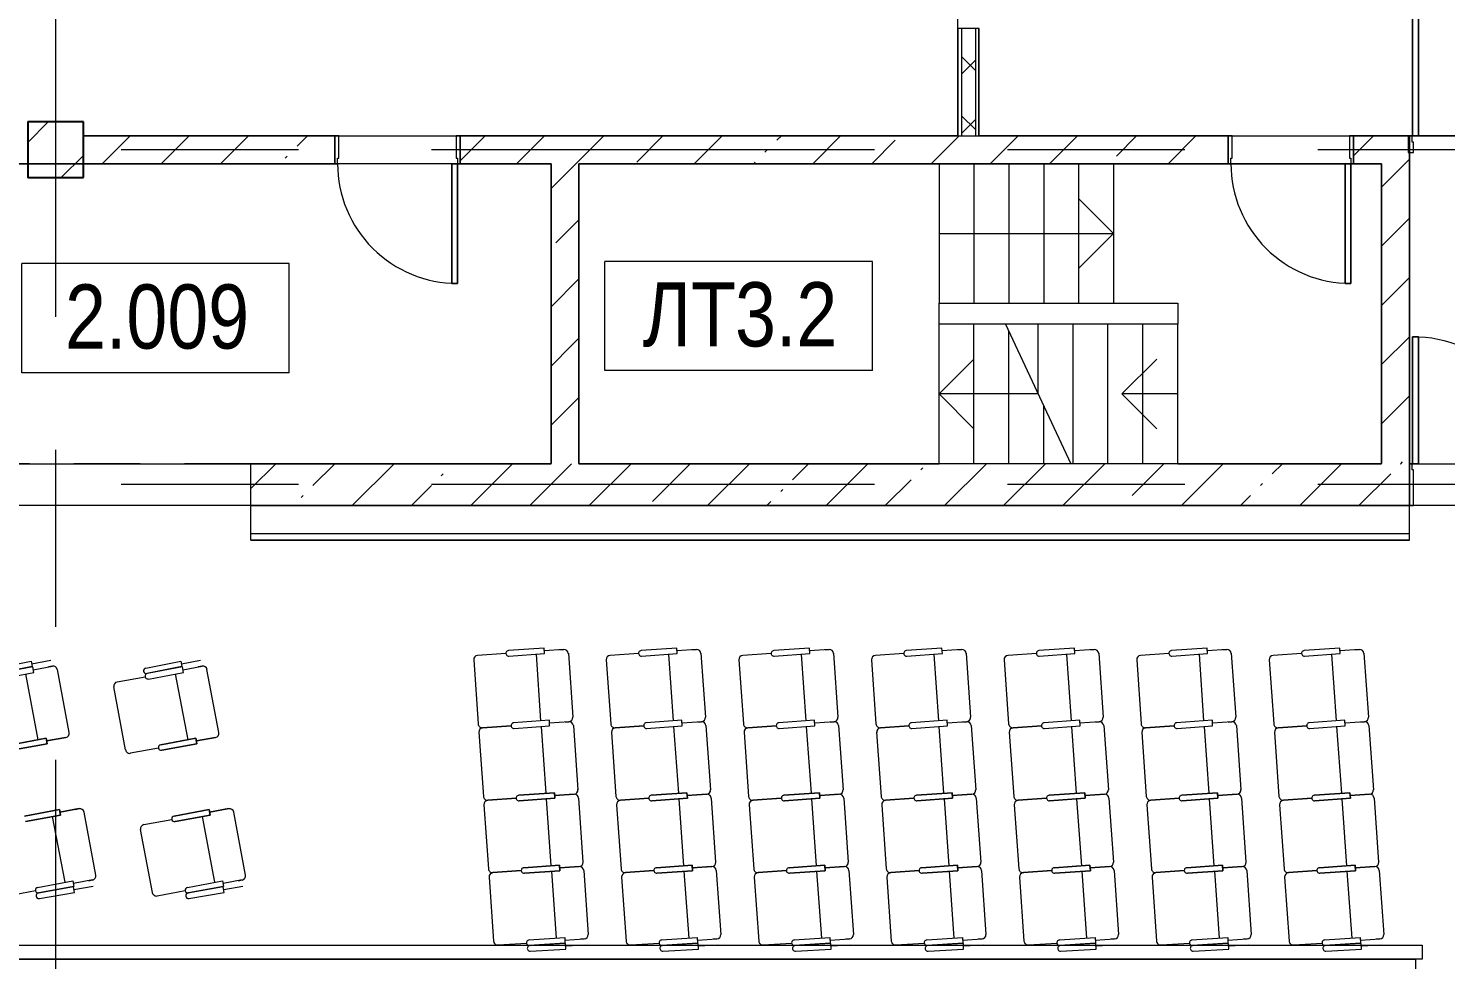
# Model space of a CAD drawing. Header units: millimetres. Extents: x 48966 to 155647, y -43515 to 30475.
# Drawn here: x 110137 to 120291, y 2713 to 9387 of the extents above; entities that cross this region are included whole.
import ezdxf

# ---------------------------------------------------------------- set-up
doc = ezdxf.new("R2010")
doc.units = ezdxf.units.MM
doc.linetypes.add('Осевые', pattern=[6350, 1270, -952.5, 3175, -952.5])
doc.linetypes.add('Сверху', pattern=[793.75, 476.25, -317.5])
for name, color, linetype, lineweight in [('Двери', 7, 'Continuous', 9), ('Каркас_Импост', 7, 'Continuous', 9), ('Колонны', 7, 'Continuous', 9), ('Колонны-1', 7, 'Continuous', 25), ('Контуры', 7, 'Continuous', 9), ('Линии подступенков-1', 7, 'Continuous', 9), ('Линии свеса', 7, 'Continuous', 9), ('Марки вырезов', 7, 'Continuous', 9), ('Марки помещений', 7, 'Continuous', 9), ('Общие ребра', 7, 'Continuous', 9), ('Оси-2', 7, 'Осевые', 9), ('Панель', 7, 'Continuous', 9), ('Перекрытия', 7, 'Continuous', 9), ('Сверху', 7, 'Сверху', 9), ('Стены', 7, 'Continuous', 9), ('Стены-1', 7, 'Continuous', 18), ('Стрелки вверх', 7, 'Continuous', 9), ('Черная _1 сплошная', 7, 'Continuous', 9), ('Штриховка разреза-2', 7, 'Continuous', 9)]:
    doc.layers.add(name, color=color, linetype=linetype, lineweight=lineweight)
for name, color, linetype, lineweight, true_color in [('Дуга-1', 7, 'Continuous', 9, 0x656565), ('Ломаная-1', 7, 'Continuous', 9, 0x656565), ('Рассадка_партер_ТХ_К_dwg-1', 7, 'Continuous', 9, 0x656565)]:
    doc.layers.add(name, color=color, linetype=linetype, lineweight=lineweight, true_color=true_color)
doc.styles.add('Arial Narrow_1', font='Arial Narrow.ttf', dxfattribs={"height": 460})
pattern_1 = [(45, (0, 0), (-424.264, 424.264), [600, -100, 20, -100]), (45, (0, 424), (-424.264, 424.264), [])]

# ---------------------------------------------------------------- blocks, each defined once
blk = doc.blocks.new('Дверь - Однопольная - ДВ2_21х9-6240687-План 2-го этажа на отм_ 0_000')
at = {"layer": 'Двери'}
for p, q in [((-389, 958), (-429, 958)), ((-429, 958), (-429, 100)), ((-389, 100), (-389, 958)), ((-429, 100), (-389, 100))]:
    blk.add_line(p, q, dxfattribs=at)
blk.add_arc((-429, 100), 858, 360, 90, dxfattribs=at)
at = {"layer": 'Каркас_Импост'}
for p, q in [((-430, 100), (-450, 100)), ((-450, 100), (-450, -100)), ((-430, 60), (-430, 100)), ((-420, 60), (-430, 60)), ((-420, -100), (-420, 60)), ((430, 60), (420, 60)), ((420, 60), (420, -100)), ((450, 100), (430, 100)), ((430, 100), (430, 60)), ((450, -100), (450, 100)), ((-450, -100), (-420, -100)), ((420, -100), (450, -100))]:
    blk.add_line(p, q, dxfattribs=at)
at = {"layer": 'Панель'}
for p, q in [((-429, 958), (-389, 958)), ((-429, 100), (-429, 958)), ((-389, 958), (-389, 100)), ((-389, 100), (-429, 100))]:
    blk.add_line(p, q, dxfattribs=at)
blk = doc.blocks.new('Дверь - Однопольная - ДВ11_21х9-6240686-План 2-го этажа на отм_ 0_000')
at = {"layer": 'Двери'}
for p, q in [((-389, 958), (-429, 958)), ((-429, 958), (-429, 100)), ((-389, 100), (-389, 958)), ((-429, 100), (-389, 100))]:
    blk.add_line(p, q, dxfattribs=at)
blk.add_arc((-429, 100), 858, 360, 90, dxfattribs=at)
at = {"layer": 'Каркас_Импост'}
for p, q in [((-430, 100), (-450, 100)), ((-450, 100), (-450, -100)), ((-430, 60), (-430, 100)), ((-420, 60), (-430, 60)), ((-420, -100), (-420, 60)), ((430, 60), (420, 60)), ((420, 60), (420, -100)), ((450, 100), (430, 100)), ((430, 100), (430, 60)), ((450, -100), (450, 100)), ((-450, -100), (-420, -100)), ((420, -100), (450, -100))]:
    blk.add_line(p, q, dxfattribs=at)
at = {"layer": 'Панель'}
for p, q in [((-429, 958), (-389, 958)), ((-429, 100), (-429, 958)), ((-389, 958), (-389, 100)), ((-389, 100), (-429, 100))]:
    blk.add_line(p, q, dxfattribs=at)
blk = doc.blocks.new('Дверь - Полуторная_001 - ДВ19_24-15-8185647-План 2-го этажа на отм_ 0_000')
at = {"layer": 'Двери'}
for p, q in [((-684, 969), (-729, 969)), ((-729, 969), (-729, 60)), ((-684, 60), (-684, 969)), ((684, 60), (684, 609)), ((684, 609), (729, 609)), ((729, 609), (729, 60)), ((-729, 60), (-684, 60)), ((729, 60), (684, 60))]:
    blk.add_line(p, q, dxfattribs=at)
for centre, radius, start, end in [((-729, 60), 909, 360, 90), ((729, 60), 549, 90, 180)]:
    blk.add_arc(centre, radius, start, end, dxfattribs=at)
at = {"layer": 'Каркас_Импост'}
for p, q in [((-730, 60), (-750, 60)), ((-750, 60), (-750, -60)), ((-730, 15), (-730, 60)), ((-720, 15), (-730, 15)), ((-720, -60), (-720, 15)), ((730, 15), (720, 15)), ((720, 15), (720, -60)), ((750, 60), (730, 60)), ((730, 60), (730, 15)), ((750, -60), (750, 60)), ((-750, -60), (-720, -60)), ((720, -60), (750, -60))]:
    blk.add_line(p, q, dxfattribs=at)
at = {"layer": 'Панель'}
for p, q in [((-729, 969), (-684, 969)), ((-729, 60), (-729, 969)), ((-684, 969), (-684, 60)), ((684, 609), (684, 60)), ((729, 609), (684, 609)), ((729, 60), (729, 609)), ((-684, 60), (-729, 60)), ((684, 60), (729, 60))]:
    blk.add_line(p, q, dxfattribs=at)
blk = doc.blocks.new('Дверь - Полуторная_001 - ДВ19_24-15-6256116-План 2-го этажа на отм_ 0_000')
at = {"layer": 'Двери'}
for p, q in [((-684, 1059), (-729, 1059)), ((-729, 1059), (-729, 150)), ((-684, 150), (-684, 1059)), ((684, 150), (684, 699)), ((684, 699), (729, 699)), ((729, 699), (729, 150)), ((-729, 150), (-684, 150)), ((729, 150), (684, 150))]:
    blk.add_line(p, q, dxfattribs=at)
for centre, radius, start, end in [((-729, 150), 909, 360, 90), ((729, 150), 549, 90, 180)]:
    blk.add_arc(centre, radius, start, end, dxfattribs=at)
at = {"layer": 'Каркас_Импост'}
for p, q in [((-730, 150), (-750, 150)), ((-750, 150), (-750, -150)), ((-730, 105), (-730, 150)), ((-720, 105), (-730, 105)), ((-720, -150), (-720, 105)), ((730, 105), (720, 105)), ((720, 105), (720, -150)), ((750, 150), (730, 150)), ((730, 150), (730, 105)), ((750, -150), (750, 150)), ((-750, -150), (-720, -150)), ((720, -150), (750, -150))]:
    blk.add_line(p, q, dxfattribs=at)
at = {"layer": 'Панель'}
for p, q in [((-729, 1059), (-684, 1059)), ((-729, 150), (-729, 1059)), ((-684, 1059), (-684, 150)), ((684, 699), (684, 150)), ((729, 699), (684, 699)), ((729, 150), (729, 699)), ((-684, 150), (-729, 150)), ((684, 150), (729, 150))]:
    blk.add_line(p, q, dxfattribs=at)
blk = doc.blocks.new('M_Дверь-Проем - 3000 x 2500 mm-4685736-План 2-го этажа на отм_ 0_000')
at = {"layer": 'Сверху'}
for p, q in [((-1508, 150), (1492, 150)), ((-1508, -150), (1492, -150))]:
    blk.add_line(p, q, dxfattribs=at)
blk = doc.blocks.new('Колонна 89 - Колонна 40-55-4749747-План 2-го этажа на отм_ 0_000')
at = {"layer": 'Колонны'}
h = blk.add_hatch(dxfattribs=at)
h.set_pattern_fill('FP_36', color=256, style=0, pattern_type=2)
h.set_pattern_definition([(45, (-32400, 15200), (-493.914, 493.914), []), (45, (-31906.1, 15200), (-493.914, 493.914), [873.125, -174.625, 6.706, -167.919])])
h.paths.add_polyline_path([(77732, 23517), (78132, 23517), (78132, 23917), (77732, 23917)], flags=0)
at = {"layer": 'Колонны-1'}
for p, q in [((78132, 23917), (77732, 23917)), ((77732, 23917), (77732, 23517)), ((78132, 23517), (78132, 23917)), ((77732, 23517), (78132, 23517))]:
    blk.add_line(p, q, dxfattribs=at)
blk = doc.blocks.new('Рассадка_партер_ТХ_К_dwg_Сидения_партер _по П__dwg-6688590-План 2-го этажа на отм_ 0_000-8379879-План 2-го этажа на отм_ 0_000')
at = {"layer": 'Дуга-1'}
for centre, start, end in [((34791, 28680), 94.0461, 274.0461), ((35741, 28680), 94.0461, 274.0461), ((36691, 28680), 94.0461, 274.0461), ((37641, 28680), 94.0461, 274.0461), ((38591, 28680), 94.0461, 274.0461), ((39541, 28680), 94.0461, 274.0461), ((40491, 28680), 94.0461, 274.0461), ((32195, 28555), 101.268, 281.268), ((32205, 28516), 100.613, 280.613), ((34828, 28162), 94.0461, 274.0461), ((35778, 28162), 94.0461, 274.0461), ((36728, 28162), 94.0461, 274.0461), ((37678, 28162), 94.0461, 274.0461), ((38628, 28162), 94.0461, 274.0461), ((39578, 28162), 94.0461, 274.0461), ((40528, 28162), 94.0461, 274.0461), ((32301, 28005), 100.613, 280.613), ((32301, 28005), 100.613, 280.613), ((34864, 27643), 94.0461, 274.0461), ((34864, 27643), 94.0461, 274.0461), ((35814, 27643), 94.0461, 274.0461), ((35814, 27643), 94.0461, 274.0461), ((36764, 27643), 94.0461, 274.0461), ((36764, 27643), 94.0461, 274.0461), ((37714, 27643), 94.0461, 274.0461), ((37714, 27643), 94.0461, 274.0461), ((38664, 27643), 94.0461, 274.0461), ((38664, 27643), 94.0461, 274.0461), ((39614, 27643), 94.0461, 274.0461), ((39614, 27643), 94.0461, 274.0461), ((40564, 27643), 94.0461, 274.0461), ((40564, 27643), 94.0461, 274.0461), ((32397, 27494), 100.613, 280.613), ((32397, 27494), 100.613, 280.613), ((34901, 27124), 94.0461, 274.0461), ((34901, 27124), 94.0461, 274.0461), ((35851, 27124), 94.0461, 274.0461), ((35851, 27124), 94.0461, 274.0461), ((36801, 27124), 94.0461, 274.0461), ((36801, 27124), 94.0461, 274.0461), ((37751, 27124), 94.0461, 274.0461), ((37751, 27124), 94.0461, 274.0461), ((38701, 27124), 94.0461, 274.0461), ((38701, 27124), 94.0461, 274.0461), ((39651, 27124), 94.0461, 274.0461), ((39651, 27124), 94.0461, 274.0461), ((40601, 27124), 94.0461, 274.0461), ((40601, 27124), 94.0461, 274.0461), ((31420, 26983), 100.613, 280.613), ((31424, 26943), 99.9581, 279.9581), ((32493, 26983), 100.613, 280.613), ((32497, 26943), 99.9581, 279.9581)]:
    blk.add_arc(centre, 20, start, end, dxfattribs=at)
at = {"layer": 'Ломаная-1'}
for p, q in [((34771, 28679), (34568, 28665)), ((35022, 28196), (34989, 28674)), ((35218, 28681), (35250, 28222)), ((35721, 28679), (35518, 28665)), ((35972, 28196), (35939, 28674)), ((36168, 28681), (36200, 28222)), ((36671, 28679), (36468, 28665)), ((36922, 28196), (36889, 28674)), ((37118, 28681), (37150, 28222)), ((37621, 28679), (37418, 28665)), ((37872, 28196), (37839, 28674)), ((38068, 28681), (38100, 28222)), ((38571, 28679), (38368, 28665)), ((38822, 28196), (38789, 28674)), ((39018, 28681), (39050, 28222)), ((39521, 28679), (39318, 28665)), ((39772, 28196), (39739, 28674)), ((39968, 28681), (40000, 28222)), ((40471, 28679), (40268, 28665)), ((40722, 28196), (40689, 28674)), ((40918, 28681), (40950, 28222)), ((31373, 28605), (31510, 28632)), ((31641, 28113), (31557, 28565)), ((32446, 28605), (32583, 28632)), ((32714, 28113), (32629, 28565)), ((34540, 28633), (34572, 28174)), ((35490, 28633), (35522, 28174)), ((36440, 28633), (36472, 28174)), ((37390, 28633), (37422, 28174)), ((38340, 28633), (38372, 28174)), ((39290, 28633), (39322, 28174)), ((40240, 28633), (40272, 28174)), ((31330, 28533), (31418, 28061)), ((32046, 27988), (31961, 28440)), ((31985, 28475), (32186, 28512)), ((32402, 28533), (32491, 28061)), ((35059, 27677), (35025, 28156)), ((35254, 28162), (35287, 27703)), ((36009, 27677), (35975, 28156)), ((36204, 28162), (36237, 27703)), ((36959, 27677), (36925, 28156)), ((37154, 28162), (37187, 27703)), ((37909, 27677), (37875, 28156)), ((38104, 28162), (38137, 27703)), ((38859, 27677), (38825, 28156)), ((39054, 28162), (39087, 27703)), ((39809, 27677), (39775, 28156)), ((40004, 28162), (40037, 27703)), ((40759, 27677), (40725, 28156)), ((40954, 28162), (40987, 27703)), ((34577, 28114), (34609, 27655)), ((35527, 28114), (35559, 27655)), ((36477, 28114), (36509, 27655)), ((37427, 28114), (37459, 27655)), ((38377, 28114), (38409, 27655)), ((39327, 28114), (39359, 27655)), ((40277, 28114), (40309, 27655)), ((32282, 28001), (32081, 27964)), ((35096, 27158), (35062, 27637)), ((35291, 27643), (35323, 27184)), ((36046, 27158), (36012, 27637)), ((36241, 27643), (36273, 27184)), ((36996, 27158), (36962, 27637)), ((37191, 27643), (37223, 27184)), ((37946, 27158), (37912, 27637)), ((38141, 27643), (38173, 27184)), ((38896, 27158), (38862, 27637)), ((39091, 27643), (39123, 27184)), ((39846, 27158), (39812, 27637)), ((40041, 27643), (40073, 27184)), ((40796, 27158), (40762, 27637)), ((40991, 27643), (41023, 27184)), ((31833, 27091), (31748, 27543)), ((32906, 27091), (32821, 27543)), ((34613, 27595), (34646, 27136)), ((35563, 27595), (35596, 27136)), ((36513, 27595), (36546, 27136)), ((37463, 27595), (37496, 27136)), ((38413, 27595), (38446, 27136)), ((39363, 27595), (39396, 27136)), ((40313, 27595), (40346, 27136)), ((31521, 27510), (31610, 27039)), ((32238, 26965), (32153, 27418)), ((32177, 27453), (32377, 27490)), ((32594, 27510), (32682, 27039)), ((35133, 26639), (35099, 27118)), ((35328, 27124), (35360, 26666)), ((36083, 26639), (36049, 27118)), ((36278, 27124), (36310, 26666)), ((37033, 26639), (36999, 27118)), ((37228, 27124), (37260, 26666)), ((37983, 26639), (37949, 27118)), ((38178, 27124), (38210, 26666)), ((38933, 26639), (38899, 27118)), ((39128, 27124), (39160, 26666)), ((39883, 26639), (39849, 27118)), ((40078, 27124), (40110, 26666)), ((40833, 26639), (40799, 27118)), ((41028, 27124), (41060, 26666)), ((31676, 26987), (31814, 27011)), ((32749, 26987), (32887, 27011)), ((34650, 27077), (34682, 26618)), ((35600, 27077), (35632, 26618)), ((36550, 27077), (36582, 26618)), ((37500, 27077), (37532, 26618)), ((38450, 27077), (38482, 26618)), ((39400, 27077), (39432, 26618)), ((40350, 27077), (40382, 26618)), ((31400, 26979), (31200, 26941)), ((32473, 26979), (32273, 26941)), ((34715, 26590), (34918, 26604)), ((35339, 26589), (35199, 26581)), ((35665, 26590), (35868, 26604)), ((36289, 26589), (36149, 26581)), ((36615, 26590), (36818, 26604)), ((37239, 26589), (37099, 26581)), ((37565, 26590), (37768, 26604)), ((38189, 26589), (38049, 26581)), ((38515, 26590), (38718, 26604)), ((39139, 26589), (38999, 26581)), ((39465, 26590), (39668, 26604)), ((40089, 26589), (39949, 26581)), ((40415, 26590), (40618, 26604)), ((41039, 26589), (40899, 26581))]:
    blk.add_line(p, q, dxfattribs=at)
at = {"layer": 'Ломаная-1', "flags": 128}
for points in [[(34792, 28661), (35048, 28679), (35045, 28718), (34790, 28700)], [(35158, 28706), (35186, 28708), (35046, 28699)], [(35742, 28661), (35998, 28679), (35995, 28718), (35740, 28700)], [(36108, 28706), (36136, 28708), (35996, 28699)], [(36692, 28661), (36948, 28679), (36945, 28718), (36690, 28700)], [(37058, 28706), (37086, 28708), (36946, 28699)], [(37642, 28661), (37898, 28679), (37895, 28718), (37640, 28700)], [(38008, 28706), (38036, 28708), (37896, 28699)], [(38592, 28661), (38848, 28679), (38845, 28718), (38590, 28700)], [(38958, 28706), (38986, 28708), (38846, 28699)], [(39542, 28661), (39798, 28679), (39795, 28718), (39540, 28700)], [(39908, 28706), (39936, 28708), (39796, 28699)], [(40492, 28661), (40748, 28679), (40745, 28718), (40490, 28700)], [(40858, 28706), (40886, 28708), (40746, 28699)], [(31118, 28574), (31369, 28624), (31377, 28585), (31126, 28535)], [(31136, 28496), (31388, 28543), (31381, 28583), (31129, 28536)], [(31384, 28563), (31522, 28589), (31494, 28584)], [(32191, 28574), (32442, 28624), (32450, 28585), (32199, 28535)], [(32209, 28496), (32461, 28543), (32453, 28583), (32202, 28536)], [(32457, 28563), (32594, 28589), (32567, 28584)], [(34829, 28142), (35084, 28160), (35082, 28200), (34826, 28182)], [(35222, 28190), (35195, 28188), (35222, 28190), (35083, 28180)], [(35779, 28142), (36034, 28160), (36032, 28200), (35776, 28182)], [(36172, 28190), (36145, 28188), (36172, 28190), (36033, 28180)], [(36729, 28142), (36984, 28160), (36982, 28200), (36726, 28182)], [(37122, 28190), (37095, 28188), (37122, 28190), (36983, 28180)], [(37679, 28142), (37934, 28160), (37932, 28200), (37676, 28182)], [(38072, 28190), (38045, 28188), (38072, 28190), (37933, 28180)], [(38629, 28142), (38884, 28160), (38882, 28200), (38626, 28182)], [(39022, 28190), (38995, 28188), (39022, 28190), (38883, 28180)], [(39579, 28142), (39834, 28160), (39832, 28200), (39576, 28182)], [(39972, 28190), (39945, 28188), (39972, 28190), (39833, 28180)], [(40529, 28142), (40784, 28160), (40782, 28200), (40526, 28182)], [(40922, 28190), (40895, 28188), (40922, 28190), (40783, 28180)], [(31617, 28078), (31480, 28052), (31617, 28078), (31590, 28073)], [(32690, 28078), (32553, 28052), (32690, 28078), (32663, 28073)], [(31686, 27562), (31713, 27567), (31576, 27541), (31713, 27567)], [(32786, 27567), (32648, 27541), (32786, 27567), (32759, 27562)], [(31416, 27002), (31668, 27049), (31675, 27010), (31424, 26963)], [(31782, 27050), (31809, 27056), (31672, 27030)], [(32489, 27002), (32741, 27049), (32748, 27010), (32496, 26963)], [(32854, 27050), (32882, 27056), (32744, 27030)], [(31428, 26923), (31680, 26967), (31673, 27007), (31421, 26962)], [(32500, 26923), (32752, 26967), (32745, 27007), (32493, 26962)], [(34936, 26626), (35192, 26644), (35194, 26604), (34939, 26586)], [(35193, 26624), (35332, 26634), (35305, 26632)], [(35886, 26626), (36142, 26644), (36144, 26604), (35889, 26586)], [(36143, 26624), (36282, 26634), (36255, 26632)], [(36836, 26626), (37092, 26644), (37094, 26604), (36839, 26586)], [(37093, 26624), (37232, 26634), (37205, 26632)], [(37786, 26626), (38042, 26644), (38044, 26604), (37789, 26586)], [(38043, 26624), (38182, 26634), (38155, 26632)], [(38736, 26626), (38992, 26644), (38994, 26604), (38739, 26586)], [(38993, 26624), (39132, 26634), (39105, 26632)], [(39686, 26626), (39942, 26644), (39944, 26604), (39689, 26586)], [(39943, 26624), (40082, 26634), (40055, 26632)], [(40636, 26626), (40892, 26644), (40894, 26604), (40639, 26586)], [(40893, 26624), (41032, 26634), (41005, 26632)], [(34945, 26546), (35200, 26561), (35198, 26601), (34943, 26586)], [(35895, 26546), (36150, 26561), (36148, 26601), (35893, 26586)], [(36845, 26546), (37100, 26561), (37098, 26601), (36843, 26586)], [(37795, 26546), (38050, 26561), (38048, 26601), (37793, 26586)], [(38745, 26546), (39000, 26561), (38998, 26601), (38743, 26586)], [(39695, 26546), (39950, 26561), (39948, 26601), (39693, 26586)], [(40645, 26546), (40900, 26561), (40898, 26601), (40643, 26586)]]:
    blk.add_lwpolyline(points, dxfattribs=at)
for points in [[(34808, 28160), (34604, 28146)], [(35758, 28160), (35554, 28146)], [(36708, 28160), (36504, 28146)], [(37658, 28160), (37454, 28146)], [(38608, 28160), (38404, 28146)], [(39558, 28160), (39354, 28146)], [(40508, 28160), (40304, 28146)], [(31484, 28032), (31232, 27985), (31484, 28032), (31476, 28072), (31225, 28025), (31476, 28072)], [(32549, 28072), (32298, 28025), (32549, 28072), (32556, 28032), (32305, 27985), (32556, 28032)], [(34844, 27642), (34641, 27627)], [(35121, 27641), (34866, 27623), (35121, 27641), (35118, 27681), (34863, 27663), (35118, 27681)], [(35259, 27671), (35231, 27669), (35259, 27671), (35120, 27661)], [(35794, 27642), (35591, 27627)], [(36071, 27641), (35816, 27623), (36071, 27641), (36068, 27681), (35813, 27663), (36068, 27681)], [(36209, 27671), (36181, 27669), (36209, 27671), (36070, 27661)], [(36744, 27642), (36541, 27627)], [(37021, 27641), (36766, 27623), (37021, 27641), (37018, 27681), (36763, 27663), (37018, 27681)], [(37159, 27671), (37131, 27669), (37159, 27671), (37020, 27661)], [(37694, 27642), (37491, 27627)], [(37971, 27641), (37716, 27623), (37971, 27641), (37968, 27681), (37713, 27663), (37968, 27681)], [(38109, 27671), (38081, 27669), (38109, 27671), (37970, 27661)], [(38644, 27642), (38441, 27627)], [(38921, 27641), (38666, 27623), (38921, 27641), (38918, 27681), (38663, 27663), (38918, 27681)], [(39059, 27671), (39031, 27669), (39059, 27671), (38920, 27661)], [(39594, 27642), (39391, 27627)], [(39871, 27641), (39616, 27623), (39871, 27641), (39868, 27681), (39613, 27663), (39868, 27681)], [(40009, 27671), (39981, 27669), (40009, 27671), (39870, 27661)], [(40544, 27642), (40341, 27627)], [(40821, 27641), (40566, 27623), (40821, 27641), (40818, 27681), (40563, 27663), (40818, 27681)], [(40959, 27671), (40931, 27669), (40959, 27671), (40820, 27661)], [(31572, 27561), (31321, 27513), (31572, 27561), (31579, 27521)], [(31579, 27521), (31328, 27474)], [(32645, 27561), (32393, 27513), (32645, 27561), (32652, 27521), (32401, 27474), (32652, 27521)], [(34881, 27123), (34678, 27109)], [(35158, 27122), (34903, 27104), (35158, 27122), (35155, 27162), (34900, 27144), (35155, 27162)], [(35296, 27152), (35268, 27150), (35296, 27152), (35156, 27142)], [(35831, 27123), (35628, 27109)], [(36108, 27122), (35853, 27104), (36108, 27122), (36105, 27162), (35850, 27144), (36105, 27162)], [(36246, 27152), (36218, 27150), (36246, 27152), (36106, 27142)], [(36781, 27123), (36578, 27109)], [(37058, 27122), (36803, 27104), (37058, 27122), (37055, 27162), (36800, 27144), (37055, 27162)], [(37196, 27152), (37168, 27150), (37196, 27152), (37056, 27142)], [(37731, 27123), (37528, 27109)], [(38008, 27122), (37753, 27104), (38008, 27122), (38005, 27162), (37750, 27144), (38005, 27162)], [(38146, 27152), (38118, 27150), (38146, 27152), (38006, 27142)], [(38681, 27123), (38478, 27109)], [(38958, 27122), (38703, 27104), (38958, 27122), (38955, 27162), (38700, 27144), (38955, 27162)], [(39096, 27152), (39068, 27150), (39096, 27152), (38956, 27142)], [(39631, 27123), (39428, 27109)], [(39908, 27122), (39653, 27104), (39908, 27122), (39905, 27162), (39650, 27144), (39905, 27162)], [(40046, 27152), (40018, 27150), (40046, 27152), (39906, 27142)], [(40581, 27123), (40378, 27109)], [(40858, 27122), (40603, 27104), (40858, 27122), (40855, 27162), (40600, 27144), (40855, 27162)], [(40996, 27152), (40968, 27150), (40996, 27152), (40856, 27142)]]:
    blk.add_lwpolyline(points, close=True, dxfattribs=at)
at = {"layer": 'Ломаная-1'}
for centre, radius, start, end in [((34570, 28635), 30, 94.0461, 184.0461), ((35188, 28678), 30, 4.0461, 94.0461), ((35520, 28635), 30, 94.0461, 184.0461), ((36138, 28678), 30, 4.0461, 94.0461), ((36470, 28635), 30, 94.0461, 184.0461), ((37088, 28678), 30, 4.0461, 94.0461), ((37420, 28635), 30, 94.0461, 184.0461), ((38038, 28678), 30, 4.0461, 94.0461), ((38370, 28635), 30, 94.0461, 184.0461), ((38988, 28678), 30, 4.0461, 94.0461), ((39320, 28635), 30, 94.0461, 184.0461), ((39938, 28678), 30, 4.0461, 94.0461), ((40270, 28635), 30, 94.0461, 184.0461), ((40888, 28678), 30, 4.0461, 94.0461), ((31527, 28559), 30, 10.613, 100.613), ((32600, 28559), 30, 10.613, 100.613), ((31991, 28445), 30, 100.613, 190.613), ((34602, 28176), 30, 184.0461, 274.0461), ((34607, 28116), 30, 94.0461, 184.0461), ((35220, 28220), 30, 274.0461, 4.0461), ((35224, 28160), 30, 4.0461, 94.0461), ((35552, 28176), 30, 184.0461, 274.0461), ((35557, 28116), 30, 94.0461, 184.0461), ((36170, 28220), 30, 274.0461, 4.0461), ((36174, 28160), 30, 4.0461, 94.0461), ((36502, 28176), 30, 184.0461, 274.0461), ((36507, 28116), 30, 94.0461, 184.0461), ((37120, 28220), 30, 274.0461, 4.0461), ((37124, 28160), 30, 4.0461, 94.0461), ((37452, 28176), 30, 184.0461, 274.0461), ((37457, 28116), 30, 94.0461, 184.0461), ((38070, 28220), 30, 274.0461, 4.0461), ((38074, 28160), 30, 4.0461, 94.0461), ((38402, 28176), 30, 184.0461, 274.0461), ((38407, 28116), 30, 94.0461, 184.0461), ((39020, 28220), 30, 274.0461, 4.0461), ((39024, 28160), 30, 4.0461, 94.0461), ((39352, 28176), 30, 184.0461, 274.0461), ((39357, 28116), 30, 94.0461, 184.0461), ((39970, 28220), 30, 274.0461, 4.0461), ((39974, 28160), 30, 4.0461, 94.0461), ((40302, 28176), 30, 184.0461, 274.0461), ((40307, 28116), 30, 94.0461, 184.0461), ((40920, 28220), 30, 274.0461, 4.0461), ((40924, 28160), 30, 4.0461, 94.0461), ((31612, 28107), 30, 280.613, 10.613), ((32685, 28107), 30, 280.613, 10.613), ((32076, 27993), 30, 190.613, 280.613), ((34639, 27657), 30, 184.0461, 274.0461), ((34643, 27597), 30, 94.0461, 184.0461), ((35257, 27701), 30, 274.0461, 4.0461), ((35261, 27641), 30, 4.0461, 94.0461), ((35589, 27657), 30, 184.0461, 274.0461), ((35593, 27597), 30, 94.0461, 184.0461), ((36207, 27701), 30, 274.0461, 4.0461), ((36211, 27641), 30, 4.0461, 94.0461), ((36539, 27657), 30, 184.0461, 274.0461), ((36543, 27597), 30, 94.0461, 184.0461), ((37157, 27701), 30, 274.0461, 4.0461), ((37161, 27641), 30, 4.0461, 94.0461), ((37489, 27657), 30, 184.0461, 274.0461), ((37493, 27597), 30, 94.0461, 184.0461), ((38107, 27701), 30, 274.0461, 4.0461), ((38111, 27641), 30, 4.0461, 94.0461), ((38439, 27657), 30, 184.0461, 274.0461), ((38443, 27597), 30, 94.0461, 184.0461), ((39057, 27701), 30, 274.0461, 4.0461), ((39061, 27641), 30, 4.0461, 94.0461), ((39389, 27657), 30, 184.0461, 274.0461), ((39393, 27597), 30, 94.0461, 184.0461), ((40007, 27701), 30, 274.0461, 4.0461), ((40011, 27641), 30, 4.0461, 94.0461), ((40339, 27657), 30, 184.0461, 274.0461), ((40343, 27597), 30, 94.0461, 184.0461), ((40957, 27701), 30, 274.0461, 4.0461), ((40961, 27641), 30, 4.0461, 94.0461), ((31719, 27537), 30, 10.613, 100.613), ((32791, 27537), 30, 10.613, 100.613), ((32183, 27423), 30, 100.613, 190.613), ((34676, 27138), 30, 184.0461, 274.0461), ((35294, 27182), 30, 274.0461, 4.0461), ((35298, 27122), 30, 4.0461, 94.0461), ((35626, 27138), 30, 184.0461, 274.0461), ((36244, 27182), 30, 274.0461, 4.0461), ((36248, 27122), 30, 4.0461, 94.0461), ((36576, 27138), 30, 184.0461, 274.0461), ((37194, 27182), 30, 274.0461, 4.0461), ((37198, 27122), 30, 4.0461, 94.0461), ((37526, 27138), 30, 184.0461, 274.0461), ((38144, 27182), 30, 274.0461, 4.0461), ((38148, 27122), 30, 4.0461, 94.0461), ((38476, 27138), 30, 184.0461, 274.0461), ((39094, 27182), 30, 274.0461, 4.0461), ((39098, 27122), 30, 4.0461, 94.0461), ((39426, 27138), 30, 184.0461, 274.0461), ((40044, 27182), 30, 274.0461, 4.0461), ((40048, 27122), 30, 4.0461, 94.0461), ((40376, 27138), 30, 184.0461, 274.0461), ((40994, 27182), 30, 274.0461, 4.0461), ((40998, 27122), 30, 4.0461, 94.0461), ((31803, 27085), 30, 280.613, 10.613), ((32876, 27085), 30, 280.613, 10.613), ((34680, 27079), 30, 94.0461, 184.0461), ((35630, 27079), 30, 94.0461, 184.0461), ((36580, 27079), 30, 94.0461, 184.0461), ((37530, 27079), 30, 94.0461, 184.0461), ((38480, 27079), 30, 94.0461, 184.0461), ((39430, 27079), 30, 94.0461, 184.0461), ((40380, 27079), 30, 94.0461, 184.0461), ((32267, 26971), 30, 190.613, 280.613), ((34712, 26620), 30, 184.0461, 274.0461), ((34938, 26606), 20, 94.0461, 274.0461), ((35330, 26663), 30, 274.0461, 4.0461), ((35662, 26620), 30, 184.0461, 274.0461), ((35888, 26606), 20, 94.0461, 274.0461), ((36280, 26663), 30, 274.0461, 4.0461), ((36612, 26620), 30, 184.0461, 274.0461), ((36838, 26606), 20, 94.0461, 274.0461), ((37230, 26663), 30, 274.0461, 4.0461), ((37562, 26620), 30, 184.0461, 274.0461), ((37788, 26606), 20, 94.0461, 274.0461), ((38180, 26663), 30, 274.0461, 4.0461), ((38512, 26620), 30, 184.0461, 274.0461), ((38738, 26606), 20, 94.0461, 274.0461), ((39130, 26663), 30, 274.0461, 4.0461), ((39462, 26620), 30, 184.0461, 274.0461), ((39688, 26606), 20, 94.0461, 274.0461), ((40080, 26663), 30, 274.0461, 4.0461), ((40412, 26620), 30, 184.0461, 274.0461), ((40638, 26606), 20, 94.0461, 274.0461), ((41030, 26663), 30, 274.0461, 4.0461), ((34944, 26566), 20, 93.3679, 273.3679), ((35894, 26566), 20, 93.3679, 273.3679), ((36844, 26566), 20, 93.3679, 273.3679), ((37794, 26566), 20, 93.3679, 273.3679), ((38744, 26566), 20, 93.3679, 273.3679), ((39694, 26566), 20, 93.3679, 273.3679), ((40644, 26566), 20, 93.3679, 273.3679)]:
    blk.add_arc(centre, radius, start, end, dxfattribs=at)
blk = doc.blocks.new('Рассадка_партер_ТХ_К_dwg-8379875-План 2-го этажа на отм_ 0_000')
blk.add_blockref('Рассадка_партер_ТХ_К_dwg_Сидения_партер _по П__dwg-6688590-План 2-го этажа на отм_ 0_000-8379879-План 2-го этажа на отм_ 0_000', (-26491, -9322))
blk = doc.blocks.new('Марка помещения_Р - Марка помещения-4575829-План 2-го этажа на отм_ 0_000')
at = {"layer": 'Марки помещений'}
for p, q in [((-4.79375, -1.95625), (-4.79375, 1.95625)), ((4.79375, 1.95625), (-4.79375, 1.95625)), ((4.79375, -1.95625), (4.79375, 1.95625)), ((4.79375, -1.95625), (-4.79375, -1.95625))]:
    blk.add_line(p, q, dxfattribs=at)

msp = doc.modelspace()

# ---------------------------------------------------------------- hatches: boundary and pattern name
at = {"layer": 'Штриховка разреза-2'}
h = msp.add_hatch(dxfattribs=at)
h.set_pattern_fill('FP_3', color=256, style=0, pattern_type=2)
h.set_pattern_definition([(45, (0, 0), (-212.132, 212.132), []), (135, (0, 0), (-212.132, -212.132), [])])
h.paths.add_polyline_path([(116821.6, 8617.1), (116921.6, 8617.1), (116921.6, 9387.1), (116821.6, 9387.1)], flags=0)
h.paths.add_polyline_path([(116821.6, 10287.1), (116921.6, 10287.1), (116921.6, 11517.1), (116821.6, 11517.1), (116821.6, 10711.8)], flags=0)
h = msp.add_hatch(dxfattribs=at)
h.set_pattern_fill('FP_1', color=256, style=0, pattern_type=2)
h.set_pattern_definition(pattern_1)
h.paths.add_polyline_path([(114081.6, 8417.1), (118731.6, 8417.1), (118731.6, 8617.1), (113231.6, 8617.1), (113231.6, 8417.1), (113881.6, 8417.1)], flags=0)
h.paths.add_polyline_path([(120031.6, 8417.1), (120031.6, 8617.1), (119631.6, 8617.1), (119631.6, 8417.1), (119831.6, 8417.1)], flags=0)
h.paths.add_polyline_path([(112331.6, 8417.1), (112331.6, 8617.1), (110531.6, 8617.1), (110531.6, 8417.1), (112261.3, 8417.1)], flags=0)
h = msp.add_hatch(dxfattribs=at)
h.set_pattern_fill('FP_2', color=256, style=0, pattern_type=2)
h.set_pattern_definition([(45, (0, 0), (-502.8943, 502.8943), []), (45, (0, 762), (-502.8943, 502.8943), [])])
h.paths.add_polyline_path([(120031.6, 8497.1), (120031.6, 8617.1), (120021.6, 8617.1), (120021.6, 8497.1)], flags=0)
h.paths.add_polyline_path([(121531.6, 8497.1), (122781.6, 8497.1), (122781.6, 8617.1), (121531.6, 8617.1)], flags=0)
h.paths.add_polyline_path([(129081.6, 8497.1), (129093, 8497.1), (129093, 8617.1), (129081.6, 8617.1)], flags=0)
h.paths.add_polyline_path([(125443.3, 8497.1), (128781.6, 8497.1), (128781.6, 8617.1), (123081.6, 8617.1), (123081.6, 8497.1)], flags=0)
h = msp.add_hatch(dxfattribs=at)
h.set_pattern_fill('FP_1', color=256, style=0, pattern_type=2)
h.set_pattern_definition(pattern_1)
h.paths.add_polyline_path([(113881.6, 7117.1), (114081.6, 7117.1), (114081.6, 8417.1), (113881.6, 8415.1), (113881.6, 8393.9)], flags=0)
h = msp.add_hatch(dxfattribs=at)
h.set_pattern_fill('FP_1', color=256, style=0, pattern_type=2)
h.set_pattern_definition(pattern_1)
h.paths.add_polyline_path([(120031.6, 6267.1), (120031.6, 8417.1), (119831.6, 8417.1), (119831.6, 6267.1)], flags=0)
h = msp.add_hatch(dxfattribs=at)
h.set_pattern_fill('FP_1', color=256, style=0, pattern_type=2)
h.set_pattern_definition(pattern_1)
h.paths.add_polyline_path([(114081.6, 6267.1), (114081.6, 7117.1), (113881.6, 7117.1), (113881.6, 6267.1)], flags=0)
h = msp.add_hatch(dxfattribs=at)
h.set_pattern_fill('FP_1', color=256, style=0, pattern_type=2)
h.set_pattern_definition(pattern_1)
h.paths.add_polyline_path([(127865.2, 5967.1), (128781.6, 5967.1), (128781.6, 6267.1), (121531.6, 6267.1), (121531.6, 5967.1), (127548.2, 5967.1)], flags=0)
h.paths.add_polyline_path([(120031.6, 5967.1), (120031.6, 6267.1), (111731.6, 6267.1), (111731.6, 5967.1), (118852.3, 5967.1)], flags=0)
h.paths.add_polyline_path([(106683.6, 5967.1), (106681.6, 6267.1), (106381.6, 6267.1), (106381.6, 5967.1), (106681.6, 5967.1)], flags=0)
h.paths.add_polyline_path([(108731.6, 5967.1), (108731.6, 6267.1), (108226.6, 6267.1), (108226.6, 5967.1), (108231.6, 5967.1)], flags=0)

# ---------------------------------------------------------------- linework, layer by layer
at = {"layer": 'Контуры'}
for p, q in [((114081.6, 8417.1), (114081.6, 6267.1)), ((116661.6, 8417.1), (114081.6, 8417.1)), ((116661.6, 8417.1), (116661.6, 7417.1)), ((116661.6, 8417.1), (117911.6, 8417.1)), ((119831.6, 8417.1), (117911.6, 8417.1)), ((119831.6, 6267.1), (119831.6, 8417.1)), ((116661.6, 7267.1), (116661.6, 7417.1)), ((116661.6, 7417.1), (117911.6, 7417.1)), ((117911.6, 7417.1), (118371.6, 7417.1)), ((118371.6, 7417.1), (118371.6, 7267.1)), ((118371.6, 7267.1), (116661.6, 7267.1)), ((118371.6, 7267.1), (117138.5, 7267.1)), ((118371.6, 6267.1), (118371.6, 7267.1)), ((114081.6, 6267.1), (116661.6, 6267.1)), ((118661.6, 6267.1), (116661.6, 6267.1)), ((118371.6, 6267.1), (117604.8, 6267.1)), ((118371.6, 6267.1), (119831.6, 6267.1)), ((118661.6, 6267.1), (119831.6, 6267.1))]:
    msp.add_line(p, q, dxfattribs=at)
at = {"layer": 'Линии подступенков-1'}
for p, q in [((116661.6, 8417.1), (116661.6, 7417.1)), ((116911.6, 8417.1), (116911.6, 7417.1)), ((117161.6, 8417.1), (117161.6, 7417.1)), ((117411.6, 8417.1), (117411.6, 7417.1)), ((117661.6, 8417.1), (117661.6, 7417.1)), ((117911.6, 8417.1), (117911.6, 7417.1)), ((116661.6, 6267.1), (116661.6, 7267.1)), ((116911.6, 6267.1), (116911.6, 7267.1)), ((117161.6, 6267.1), (117161.6, 7217.5)), ((117371.6, 6767.1), (117371.6, 7267.1)), ((117621.6, 6267.1), (117621.6, 7267.1)), ((117871.6, 6267.1), (117871.6, 7267.1)), ((118121.6, 6267.1), (118121.6, 7267.1)), ((118371.6, 6267.1), (118371.6, 7267.1)), ((117411.6, 6267.1), (117411.6, 6681.3))]:
    msp.add_line(p, q, dxfattribs=at)
at = {"layer": 'Линии свеса'}
for p, q in [((116911.6, 8417.1), (116911.6, 7417.1)), ((117161.6, 8417.1), (117161.6, 7417.1)), ((117411.6, 8417.1), (117411.6, 7417.1)), ((117661.6, 8417.1), (117661.6, 7417.1)), ((116911.6, 6267.1), (116911.6, 7267.1)), ((117161.6, 6267.1), (117161.6, 7217.5)), ((117371.6, 6767.1), (117371.6, 7267.1)), ((117621.6, 6267.1), (117621.6, 7267.1)), ((117871.6, 6267.1), (117871.6, 7267.1)), ((118121.6, 6267.1), (118121.6, 7267.1)), ((117411.6, 6267.1), (117411.6, 6681.3))]:
    msp.add_line(p, q, dxfattribs=at)
at = {"layer": 'Марки вырезов'}
msp.add_line((117138.5, 7267.1), (117604.8, 6267.1), dxfattribs=at)
at = {"layer": 'Общие ребра'}
for p, q in [((116796.6, 9387.1), (116796.6, 8619.1)), ((116821.6, 9387.1), (116821.6, 8617.1)), ((116921.6, 9387.1), (116921.6, 8617.1)), ((116946.6, 8617.1), (116946.6, 9387.1)), ((116946.6, 9387.1), (116946.6, 8617.1)), ((112331.6, 8617.1), (110533.6, 8617.1)), ((116796.6, 8617.1), (113231.6, 8617.1)), ((116796.6, 8617.1), (116821.6, 8617.1)), ((116821.6, 8617.1), (116921.6, 8617.1)), ((116921.6, 8617.1), (116946.6, 8617.1)), ((118731.6, 8617.1), (116948.6, 8617.1)), ((120031.6, 8617.1), (119631.6, 8617.1)), ((110531.6, 8417.1), (112331.6, 8417.1)), ((112331.6, 8417.1), (110531.6, 8417.1)), ((113231.6, 8417.1), (113879.6, 8417.1)), ((113881.6, 8417.1), (113231.6, 8417.1)), ((113881.6, 8415.1), (113881.6, 8417.1)), ((114081.6, 8417.1), (114081.6, 8415.1)), ((119631.6, 8417.1), (119829.6, 8417.1)), ((119829.6, 8417.1), (119631.6, 8417.1)), ((119831.6, 8417.1), (119831.6, 6269.1)), ((113879.6, 6267.1), (111731.6, 6267.1)), ((111731.6, 5967.1), (120031.6, 5967.1)), ((120031.6, 5967.1), (111731.6, 5967.1)), ((120031.6, 5965.1), (111731.6, 5965.1)), ((120031.6, 5765.1), (111731.6, 5765.1)), ((120031.6, 5720.1), (111731.6, 5720.1))]:
    msp.add_line(p, q, dxfattribs=at)
at = {"layer": 'Оси-2'}
for p, q in [((110331.6, 25417.1), (110331.6, -41737.8)), ((150171.6, 8517.1), (50565.6, 8517.1)), ((150171.6, 6117.1), (50565.6, 6117.1))]:
    msp.add_line(p, q, dxfattribs=at)
at = {"layer": 'Перекрытия'}
for p, q in [((116796.6, 8617.1), (116796.6, 11517.1)), ((116946.6, 9387.1), (116946.6, 8617.1)), ((110131.6, 8717.1), (110531.6, 8717.1)), ((110531.6, 8717.1), (110531.6, 8617.1)), ((110531.6, 8617.1), (116796.6, 8617.1)), ((116946.6, 8617.1), (129093, 8617.1)), ((121541.6, 8617.1), (120031.6, 8617.1)), ((120031.6, 8617.1), (120031.6, 6267.1)), ((113881.6, 8417.1), (110531.6, 8417.1)), ((110531.6, 8417.1), (110531.6, 8317.1)), ((113881.6, 6267.1), (113881.6, 8417.1)), ((114081.6, 8417.1), (114081.6, 7117.1)), ((119831.6, 8417.1), (114081.6, 8417.1)), ((119831.6, 7417.1), (119831.6, 8417.1)), ((110531.6, 8317.1), (110131.6, 8317.1)), ((119831.6, 6267.1), (119831.6, 7417.1)), ((108731.6, 6267.1), (111731.6, 6267.1)), ((111731.6, 6267.1), (113881.6, 6267.1)), ((120031.6, 6267.1), (122781.6, 6267.1)), ((128781.6, 5967.1), (108231.6, 5967.1)), ((120074.9, 2717.1), (108731.6, 2717.1)), ((108731.6, 2717.1), (120074.9, 2717.1)), ((120074.9, 2717.1), (120074.9, -10072.9))]:
    msp.add_line(p, q, dxfattribs=at)
at = {"layer": 'Стены'}
for p, q in [((108731.6, 2817.1), (120123.5, 2817.1)), ((120123.5, 2817.1), (120123.5, 2717.1)), ((120123.5, 2717.1), (108731.6, 2717.1))]:
    msp.add_line(p, q, dxfattribs=at)
at = {"layer": 'Стены-1'}
for p, q in [((116946.6, 9387.1), (116796.6, 9387.1)), ((116948.6, 9387.1), (116946.6, 9387.1)), ((116948.6, 8619.1), (116948.6, 9387.1)), ((110533.6, 8617.1), (110531.6, 8617.1)), ((110531.6, 8617.1), (110531.6, 8417.1)), ((112331.6, 8417.1), (112331.6, 8617.1)), ((113231.6, 8617.1), (113231.6, 8417.1)), ((116796.6, 8619.1), (116796.6, 8617.1)), ((116948.6, 8617.1), (116946.6, 8617.1)), ((116946.6, 8617.1), (116948.6, 8617.1)), ((118731.6, 8417.1), (118731.6, 8617.1)), ((119631.6, 8617.1), (119631.6, 8417.1)), ((120031.6, 8617.1), (120021.6, 8617.1)), ((120021.6, 8617.1), (120021.6, 8497.1)), ((120031.6, 8497.1), (120031.6, 8617.1)), ((120031.6, 8417.1), (120031.6, 8617.1)), ((120021.6, 8497.1), (120031.6, 8497.1)), ((110531.6, 8417.1), (108431.6, 8417.1)), ((108433.6, 8415.1), (112331.6, 8415.1)), ((112331.6, 8415.1), (112331.6, 8417.1)), ((113231.6, 8417.1), (113231.6, 8415.1)), ((113231.6, 8415.1), (113881.6, 8415.1)), ((113881.6, 8415.1), (113881.6, 7117.1)), ((114081.6, 8417.1), (118731.6, 8417.1)), ((119631.6, 8417.1), (114081.6, 8417.1)), ((114081.6, 7117.1), (114081.6, 8415.1)), ((114083.6, 8415.1), (119570.6, 8415.1)), ((119610.6, 8415.1), (119829.6, 8415.1)), ((120031.6, 6267.1), (120031.6, 8417.1)), ((113881.6, 7117.1), (113881.6, 6269.1)), ((114081.6, 6269.1), (114081.6, 7117.1)), ((111731.6, 5967.1), (111731.6, 6267.1)), ((119831.6, 6267.1), (114083.6, 6267.1)), ((120031.6, 5967.1), (120031.6, 6267.1)), ((111731.6, 5718.1), (111731.6, 5967.1)), ((120031.6, 5718.1), (120031.6, 5967.1)), ((111731.6, 5718.1), (120031.6, 5718.1))]:
    msp.add_line(p, q, dxfattribs=at)
at = {"layer": 'Стрелки вверх'}
for p, q in [((117911.6, 7917.1), (117661.6, 8167.1)), ((116661.6, 7917.1), (116911.6, 7917.1)), ((116911.6, 7917.1), (117161.6, 7917.1)), ((117161.6, 7917.1), (117411.6, 7917.1)), ((117411.6, 7917.1), (117661.6, 7917.1)), ((117661.6, 7917.1), (117911.6, 7917.1)), ((117911.6, 7917.1), (117661.6, 7667.1)), ((116661.6, 6767.1), (116911.6, 7017.1)), ((117971.6, 6767.1), (118221.6, 7017.1)), ((116911.6, 6767.1), (116661.6, 6767.1)), ((116661.6, 6767.1), (116911.6, 6517.1)), ((117161.6, 6767.1), (116911.6, 6767.1)), ((117371.6, 6767.1), (117161.6, 6767.1)), ((118121.6, 6767.1), (117971.6, 6767.1)), ((117971.6, 6767.1), (118221.6, 6517.1)), ((118371.6, 6767.1), (118121.6, 6767.1))]:
    msp.add_line(p, q, dxfattribs=at)
at = {"layer": 'Черная _1 сплошная'}
for p, q in [((116661.6, 7417.1), (118371.6, 7417.1)), ((116661.6, 7267.1), (116661.6, 7417.1)), ((118371.6, 7417.1), (118371.6, 7267.1)), ((118371.6, 7267.1), (116661.6, 7267.1))]:
    msp.add_line(p, q, dxfattribs=at)

# ---------------------------------------------------------------- block references
at = {"layer": 'Двери'}
for name, p in [('Дверь - Полуторная_001 - ДВ19_24-15-8185647-План 2-го этажа на отм_ 0_000', (120781.6, 8557.1)), ('Дверь - Полуторная_001 - ДВ19_24-15-6256116-План 2-го этажа на отм_ 0_000', (120781.6, 6117.1))]:
    msp.add_blockref(name, p, dxfattribs=at)
at = {"layer": 'Двери', "rotation": 180}
for name, p in [('Дверь - Однопольная - ДВ11_21х9-6240686-План 2-го этажа на отм_ 0_000', (112781.6, 8517.1)), ('Дверь - Однопольная - ДВ2_21х9-6240687-План 2-го этажа на отм_ 0_000', (119181.6, 8517.1)), ('M_Дверь-Проем - 3000 x 2500 mm-4685736-План 2-го этажа на отм_ 0_000', (110223.4, 6117.1))]:
    msp.add_blockref(name, p, dxfattribs=at)
at = {"layer": 'Колонны'}
msp.add_blockref('Колонна 89 - Колонна 40-55-4749747-План 2-го этажа на отм_ 0_000', (32400, -15200), dxfattribs=at)
at = {"layer": 'Марки помещений', "xscale": 199.9999999999999, "yscale": 199.9999999999999, "zscale": 199.9999999999999}
for p in [(111047.6, 7309.9), (115225.2, 7325.6)]:
    msp.add_blockref('Марка помещения_Р - Марка помещения-4575829-План 2-го этажа на отм_ 0_000', p, dxfattribs=at)
at = {"layer": 'Рассадка_партер_ТХ_К_dwg-1'}
msp.add_blockref('Рассадка_партер_ТХ_К_dwg-8379875-План 2-го этажа на отм_ 0_000', (105278.4, -14450.2), dxfattribs=at)

# ---------------------------------------------------------------- texts
at = {"layer": 'Марки помещений', "char_height": 460, "attachment_point": 1, "style": 'Arial Narrow_1'}
for s, insert, width in [('2.009', (110399.7, 7551.8), 1587.341), ('ЛТ', (114538.3, 7567.5), 801.687), ('3.2', (115199.8, 7567.5), 881.856)]:
    msp.add_mtext(s, dxfattribs=dict(at, insert=insert, width=width))

doc.saveas('drawing.dxf')
